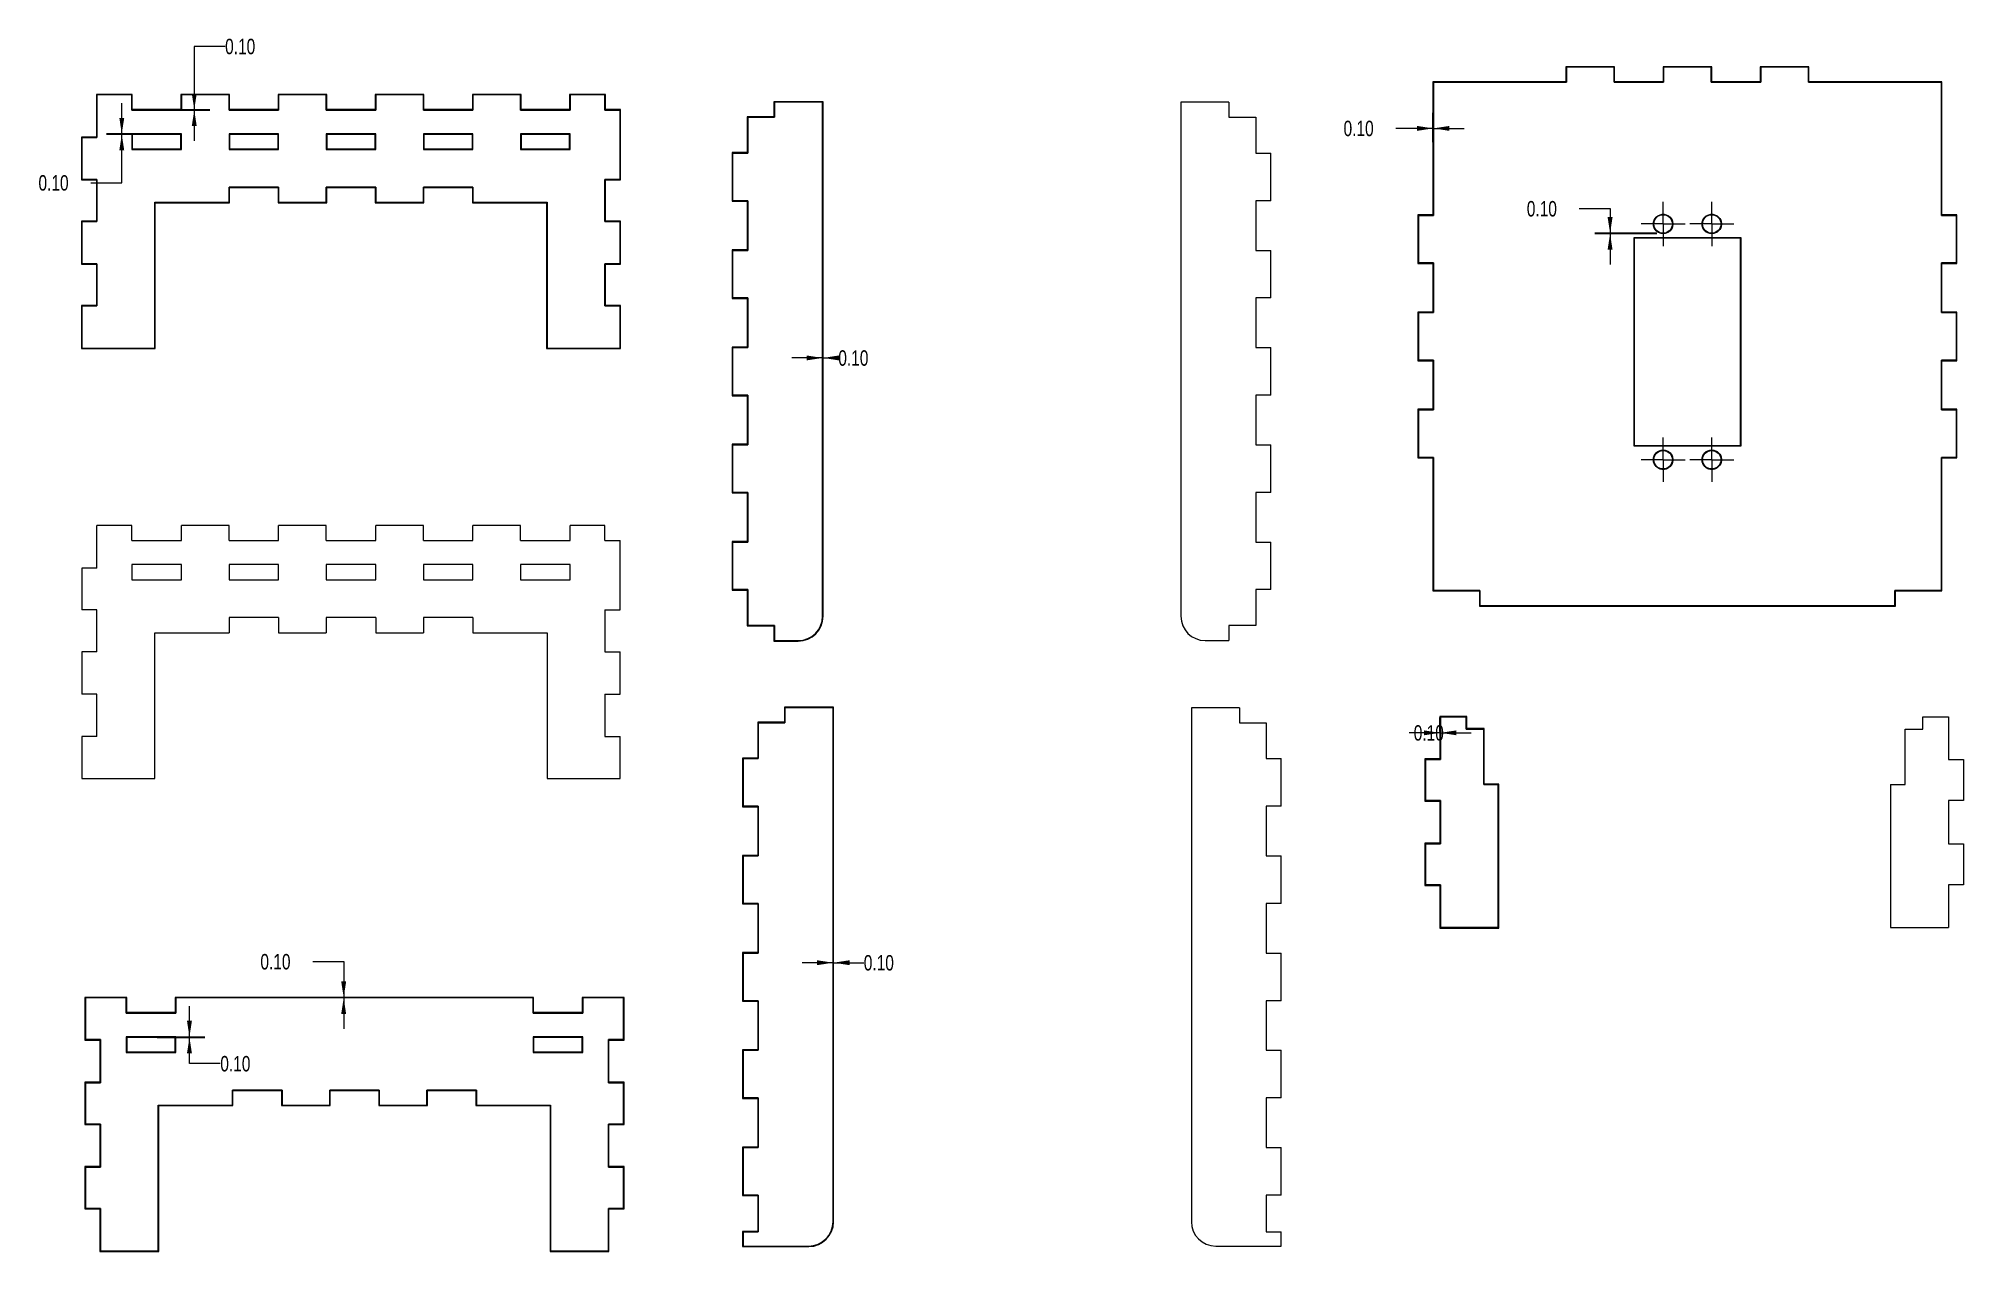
# Model space of a CAD drawing. Header units: millimetres. Extents: x 14 to 410, y 17 to 266.
import ezdxf

# ---------------------------------------------------------------- set-up
doc = ezdxf.new("R2010")
doc.units = ezdxf.units.MM
doc.linetypes.add('CENTERX2', pattern=[20.32, 12.7, -2.54, 2.54, -2.54])
doc.styles.add('SLDTEXTSTYLE0', font='TXT', dxfattribs={"width": 0.75})
doc.dimstyles.new('SLDDIMSTYLE0', dxfattribs={"dimtxt": 3.175, "dimasz": 3.302, "dimexe": 0, "dimexo": 0.0625, "dimgap": 0.79375, "dimtad": 0, "dimtih": 1, "dimtoh": 1, "dimrnd": 1e-09, "dimzin": 4, "dimdsep": 46, "dimtxsty": 'SLDTEXTSTYLE0', "dimsah": 1, "dimcen": 0.09, "dimadec": 0, "dimazin": 1, "dimtfac": 1, "dimtmove": 0, "dimatfit": 0, "dimfxl": 1, "dimfrac": 2, "dimtolj": 1, "dimtzin": 12, "dimarcsym": 0})

# ---------------------------------------------------------------- blocks, each defined once
blk = doc.blocks.new('_D')
at = {"color": 7, "linetype": 'Continuous', "lineweight": 0}
for p, q in [((70.35, 76.2), (76.7, 76.2)), ((76.7, 76.2), (76.7, 68.82)), ((77.65, 68.82), (73.52, 68.82)), ((77.65, 68.72), (73.52, 68.72)), ((76.7, 68.72), (76.7, 62.37))]:
    blk.add_line(p, q, dxfattribs=at)
for points in [[(76.7, 68.82), (77.21, 72.12), (76.19, 72.12)], [(76.7, 68.72), (76.19, 65.42), (77.21, 65.42)]]:
    blk.add_solid(points, dxfattribs=at)
at = {"color": 7, "linetype": 'Continuous', "lineweight": 0, "insert": (59.56, 77.77, 0.1), "char_height": 3.175, "attachment_point": 1, "style": 'SLDTEXTSTYLE0'}
blk.add_mtext('0.10', dxfattribs=at)
blk = doc.blocks.new('_D_1')
at = {"color": 7, "linetype": 'Continuous', "lineweight": 0}
for p, q in [((44.96, 60.72), (44.96, 67.07)), ((38.32, 60.72), (48.14, 60.72)), ((38.32, 60.62), (48.14, 60.62)), ((44.96, 55.22), (44.96, 60.62)), ((51.31, 55.22), (44.96, 55.22))]:
    blk.add_line(p, q, dxfattribs=at)
for points in [[(44.96, 60.72), (45.47, 64.02), (44.45, 64.02)], [(44.96, 60.62), (44.45, 57.32), (45.47, 57.32)]]:
    blk.add_solid(points, dxfattribs=at)
at = {"color": 7, "linetype": 'Continuous', "lineweight": 0, "insert": (51.31, 56.79, 0.1), "char_height": 3.175, "attachment_point": 1, "style": 'SLDTEXTSTYLE0'}
blk.add_mtext('0.10', dxfattribs=at)
blk = doc.blocks.new('_D_2')
at = {"color": 7, "linetype": 'Continuous', "lineweight": 0}
for p, q in [((300.87, 244.78), (300.87, 250.79)), ((300.97, 244.78), (300.97, 250.79)), ((300.87, 247.61), (293.26, 247.61)), ((300.97, 247.61), (307.32, 247.61))]:
    blk.add_line(p, q, dxfattribs=at)
for points in [[(300.87, 247.61), (297.57, 248.12), (297.57, 247.1)], [(300.97, 247.61), (304.27, 247.1), (304.27, 248.12)]]:
    blk.add_solid(points, dxfattribs=at)
at = {"color": 7, "linetype": 'Continuous', "lineweight": 0, "insert": (282.47, 249.19, 0.1), "char_height": 3.175, "attachment_point": 1, "style": 'SLDTEXTSTYLE0'}
blk.add_mtext('0.10', dxfattribs=at)
blk = doc.blocks.new('_D_3')
at = {"color": 7, "linetype": 'Continuous', "lineweight": 0}
for p, q in [((330.97, 231.1), (337.32, 231.1)), ((337.32, 231.1), (337.32, 226.05)), ((346.97, 226.05), (334.15, 226.05)), ((346.97, 225.95), (334.15, 225.95)), ((337.32, 225.95), (337.32, 219.6))]:
    blk.add_line(p, q, dxfattribs=at)
for points in [[(337.32, 226.05), (337.83, 229.35), (336.81, 229.35)], [(337.32, 225.95), (336.81, 222.65), (337.83, 222.65)]]:
    blk.add_solid(points, dxfattribs=at)
at = {"color": 7, "linetype": 'Continuous', "lineweight": 0, "insert": (320.18, 232.67, 0.1), "char_height": 3.175, "attachment_point": 1, "style": 'SLDTEXTSTYLE0'}
blk.add_mtext('0.10', dxfattribs=at)
blk = doc.blocks.new('SW_CENTERMARKSYMBOL_0')
at = {"color": 0, "linetype": 'Continuous', "lineweight": 0}
for p, q in [((0, 2.54), (0, 4.54)), ((-2.54, 0), (-4.54, 0)), ((0, 0), (-2.54, 0)), ((0, 0), (0, 2.54)), ((0, 0), (0, -2.54)), ((0, 0), (2.54, 0)), ((2.54, 0), (4.54, 0)), ((0, -2.54), (0, -4.54))]:
    blk.add_line(p, q, dxfattribs=at)
blk = doc.blocks.new('SW_CENTERMARKSYMBOL_1')
at = {"color": 0, "linetype": 'Continuous', "lineweight": 0}
for p, q in [((0, 2.54), (0, 4.54)), ((-2.54, 0), (-4.54, 0)), ((0, 0), (-2.54, 0)), ((0, 0), (0, 2.54)), ((0, 0), (0, -2.54)), ((0, 0), (2.54, 0)), ((2.54, 0), (4.54, 0)), ((0, -2.54), (0, -4.54))]:
    blk.add_line(p, q, dxfattribs=at)
blk = doc.blocks.new('SW_CENTERMARKSYMBOL_2')
at = {"color": 0, "linetype": 'Continuous', "lineweight": 0}
for p, q in [((0, 2.54), (0, 4.54)), ((-2.54, 0), (-4.54, 0)), ((0, 0), (-2.54, 0)), ((0, 0), (0, 2.54)), ((0, 0), (0, -2.54)), ((0, 0), (2.54, 0)), ((2.54, 0), (4.54, 0)), ((0, -2.54), (0, -4.54))]:
    blk.add_line(p, q, dxfattribs=at)
blk = doc.blocks.new('SW_CENTERMARKSYMBOL_3')
at = {"color": 0, "linetype": 'Continuous', "lineweight": 0}
for p, q in [((0, 2.54), (0, 4.54)), ((-2.54, 0), (-4.54, 0)), ((0, 0), (-2.54, 0)), ((0, 0), (0, 2.54)), ((0, 0), (0, -2.54)), ((0, 0), (2.54, 0)), ((2.54, 0), (4.54, 0)), ((0, -2.54), (0, -4.54))]:
    blk.add_line(p, q, dxfattribs=at)
blk = doc.blocks.new('_D_4')
at = {"color": 7, "linetype": 'Continuous', "lineweight": 0}
for p, q in [((175.25, 201.44), (175.25, 203.57)), ((175.35, 201.44), (175.35, 203.57)), ((175.25, 200.39), (168.9, 200.39)), ((175.35, 200.39), (178.49, 200.39))]:
    blk.add_line(p, q, dxfattribs=at)
for points in [[(175.25, 200.39), (171.95, 200.9), (171.95, 199.88)], [(175.35, 200.39), (178.65, 199.88), (178.65, 200.9)]]:
    blk.add_solid(points, dxfattribs=at)
at = {"color": 7, "linetype": 'Continuous', "lineweight": 0, "insert": (178.49, 201.96, 0.1), "char_height": 3.175, "attachment_point": 1, "style": 'SLDTEXTSTYLE0'}
blk.add_mtext('0.10', dxfattribs=at)
blk = doc.blocks.new('_D_5')
at = {"color": 7, "linetype": 'Continuous', "lineweight": 0}
for p, q in [((177.41, 75.98), (171.06, 75.98)), ((177.41, 76.88), (177.41, 79.15)), ((177.51, 76.88), (177.51, 79.15)), ((177.51, 75.98), (183.73, 75.98))]:
    blk.add_line(p, q, dxfattribs=at)
for points in [[(177.41, 75.98), (174.11, 76.48), (174.11, 75.47)], [(177.51, 75.98), (180.81, 75.47), (180.81, 76.48)]]:
    blk.add_solid(points, dxfattribs=at)
at = {"color": 7, "linetype": 'Continuous', "lineweight": 0, "insert": (183.73, 77.55, 0.1), "char_height": 3.175, "attachment_point": 1, "style": 'SLDTEXTSTYLE0'}
blk.add_mtext('0.10', dxfattribs=at)
blk = doc.blocks.new('_D_6')
at = {"color": 7, "linetype": 'Continuous', "lineweight": 0}
for p, q in [((52.3, 264.48), (45.95, 264.48)), ((45.95, 264.48), (45.95, 251.48)), ((39.47, 251.48), (49.12, 251.48)), ((39.47, 251.38), (49.12, 251.38)), ((45.95, 251.38), (45.95, 245.03))]:
    blk.add_line(p, q, dxfattribs=at)
for points in [[(45.95, 251.48), (46.46, 254.78), (45.44, 254.78)], [(45.95, 251.38), (45.44, 248.08), (46.46, 248.08)]]:
    blk.add_solid(points, dxfattribs=at)
at = {"color": 7, "linetype": 'Continuous', "lineweight": 0, "insert": (52.3, 266.05, 0.1), "char_height": 3.175, "attachment_point": 1, "style": 'SLDTEXTSTYLE0'}
blk.add_mtext('0.10', dxfattribs=at)
blk = doc.blocks.new('_D_7')
at = {"color": 7, "linetype": 'Continuous', "lineweight": 0}
for p, q in [((31.03, 246.48), (31.03, 252.83)), ((36.93, 246.48), (27.86, 246.48)), ((36.93, 246.38), (27.86, 246.38)), ((31.03, 236.41), (31.03, 246.38)), ((24.68, 236.41), (31.03, 236.41))]:
    blk.add_line(p, q, dxfattribs=at)
for points in [[(31.03, 246.48), (31.54, 249.78), (30.53, 249.78)], [(31.03, 246.38), (30.53, 243.08), (31.54, 243.08)]]:
    blk.add_solid(points, dxfattribs=at)
at = {"color": 7, "linetype": 'Continuous', "lineweight": 0, "insert": (13.89, 237.99, 0.1), "char_height": 3.175, "attachment_point": 1, "style": 'SLDTEXTSTYLE0'}
blk.add_mtext('0.10', dxfattribs=at)
blk = doc.blocks.new('_D_8')
at = {"color": 7, "linetype": 'Continuous', "lineweight": 0}
for p, q in [((302.31, 123.27), (295.96, 123.27)), ((302.31, 123.53), (302.31, 126.44)), ((302.41, 123.53), (302.41, 126.44)), ((302.41, 123.27), (308.76, 123.27))]:
    blk.add_line(p, q, dxfattribs=at)
for points in [[(302.31, 123.27), (299.01, 123.77), (299.01, 122.76)], [(302.41, 123.27), (305.71, 122.76), (305.71, 123.77)]]:
    blk.add_solid(points, dxfattribs=at)
at = {"color": 7, "linetype": 'Continuous', "lineweight": 0, "insert": (296.91, 124.84, 0.1), "char_height": 3.175, "attachment_point": 1, "style": 'SLDTEXTSTYLE0'}
blk.add_mtext('0.10', dxfattribs=at)

msp = doc.modelspace()

# ---------------------------------------------------------------- linework, layer by layer
at = {"color": 7, "linetype": 'Continuous', "lineweight": 0}
for p, q in [((338.24, 260.292), (328.24, 260.292)), ((328.24, 260.292), (328.24, 257.192)), ((338.14, 260.192), (328.34, 260.192)), ((328.34, 260.192), (328.34, 257.092)), ((338.14, 257.092), (338.14, 260.192)), ((338.24, 257.192), (338.24, 260.292)), ((358.24, 260.292), (348.24, 260.292)), ((348.24, 260.292), (348.24, 257.192)), ((358.14, 260.192), (348.34, 260.192)), ((348.34, 260.192), (348.34, 257.092)), ((358.14, 257.092), (358.14, 260.192)), ((358.24, 257.192), (358.24, 260.292)), ((378.24, 260.292), (368.24, 260.292)), ((368.24, 260.292), (368.24, 257.192)), ((378.14, 260.192), (368.34, 260.192)), ((368.34, 260.192), (368.34, 257.092)), ((378.14, 257.092), (378.14, 260.192)), ((378.24, 257.192), (378.24, 260.292)), ((33.2, 254.58), (25.828, 254.58)), ((25.828, 254.58), (25.828, 245.805)), ((33.2, 251.48), (33.2, 254.58)), ((53.2, 254.58), (43.2, 254.58)), ((43.2, 254.58), (43.2, 251.48)), ((53.2, 251.48), (53.2, 254.58)), ((73.2, 254.58), (63.2, 254.58)), ((63.2, 254.58), (63.2, 251.48)), ((73.2, 251.48), (73.2, 254.58)), ((93.2, 254.58), (83.2, 254.58)), ((83.2, 254.58), (83.2, 251.48)), ((93.2, 251.48), (93.2, 254.58)), ((113.2, 254.58), (103.2, 254.58)), ((103.2, 254.58), (103.2, 251.48)), ((113.2, 251.48), (113.2, 254.58)), ((130.572, 254.58), (123.2, 254.58)), ((123.2, 254.58), (123.2, 251.48)), ((130.572, 251.48), (130.572, 254.58)), ((300.868, 257.192), (300.868, 229.82)), ((328.24, 257.192), (300.868, 257.192)), ((328.34, 257.092), (300.968, 257.092)), ((300.968, 257.092), (300.968, 229.72)), ((348.34, 257.092), (338.14, 257.092)), ((348.24, 257.192), (338.24, 257.192)), ((368.34, 257.092), (358.14, 257.092)), ((368.24, 257.192), (358.24, 257.192)), ((405.512, 257.092), (378.14, 257.092)), ((405.612, 257.192), (378.24, 257.192)), ((405.512, 229.72), (405.512, 257.092)), ((405.612, 229.82), (405.612, 257.192)), ((43.2, 251.48), (33.2, 251.48)), ((63.2, 251.48), (53.2, 251.48)), ((83.2, 251.48), (73.2, 251.48)), ((103.2, 251.48), (93.2, 251.48)), ((123.2, 251.48), (113.2, 251.48)), ((133.672, 251.48), (130.572, 251.48)), ((133.672, 237.03), (133.672, 251.48)), ((165.248, 249.992), (159.748, 249.992)), ((159.748, 249.992), (159.748, 242.62)), ((175.348, 253.092), (165.248, 253.092)), ((165.248, 253.092), (165.248, 249.992)), ((175.348, 147.248), (175.348, 253.092)), ((25.828, 245.805), (22.728, 245.805)), ((22.728, 245.805), (22.728, 237.03)), ((43.2, 246.38), (33.2, 246.38)), ((33.2, 246.38), (33.2, 243.38)), ((43.2, 243.38), (43.2, 246.38)), ((63.2, 246.38), (53.2, 246.38)), ((53.2, 246.38), (53.2, 243.38)), ((63.2, 243.38), (63.2, 246.38)), ((83.2, 246.38), (73.2, 246.38)), ((73.2, 246.38), (73.2, 243.38)), ((83.2, 243.38), (83.2, 246.38)), ((103.2, 246.38), (93.2, 246.38)), ((93.2, 246.38), (93.2, 243.38)), ((103.2, 243.38), (103.2, 246.38)), ((123.2, 246.38), (113.2, 246.38)), ((113.2, 246.38), (113.2, 243.38)), ((123.2, 243.38), (123.2, 246.38)), ((33.2, 243.38), (43.2, 243.38)), ((53.2, 243.38), (63.2, 243.38)), ((73.2, 243.38), (83.2, 243.38)), ((93.2, 243.38), (103.2, 243.38)), ((113.2, 243.38), (123.2, 243.38)), ((159.748, 242.62), (156.648, 242.62)), ((156.648, 242.62), (156.648, 232.62)), ((22.728, 237.03), (25.828, 237.03)), ((25.828, 237.03), (25.828, 228.555)), ((53.2, 232.33), (53.2, 235.43)), ((53.2, 235.43), (63.2, 235.43)), ((63.2, 235.43), (63.2, 232.33)), ((73.2, 232.33), (73.2, 235.43)), ((73.2, 235.43), (83.2, 235.43)), ((83.2, 235.43), (83.2, 232.33)), ((93.2, 232.33), (93.2, 235.43)), ((93.2, 235.43), (103.2, 235.43)), ((103.2, 235.43), (103.2, 232.33)), ((130.572, 228.555), (130.572, 237.03)), ((130.572, 237.03), (133.672, 237.03)), ((37.928, 202.33), (37.928, 232.33)), ((37.928, 232.33), (53.2, 232.33)), ((63.2, 232.33), (73.2, 232.33)), ((83.2, 232.33), (93.2, 232.33)), ((103.2, 232.33), (118.472, 232.33)), ((118.472, 232.33), (118.472, 202.33)), ((156.648, 232.62), (159.748, 232.62)), ((159.748, 232.62), (159.748, 222.62)), ((300.868, 229.82), (297.768, 229.82)), ((297.768, 229.82), (297.768, 219.82)), ((408.712, 229.82), (405.612, 229.82)), ((408.712, 219.82), (408.712, 229.82)), ((25.828, 228.555), (22.728, 228.555)), ((22.728, 228.555), (22.728, 219.68)), ((133.672, 228.555), (130.572, 228.555)), ((133.672, 219.68), (133.672, 228.555)), ((300.968, 229.72), (297.868, 229.72)), ((297.868, 229.72), (297.868, 219.92)), ((408.612, 229.72), (405.512, 229.72)), ((408.612, 219.92), (408.612, 229.72)), ((159.748, 222.62), (156.648, 222.62)), ((156.648, 222.62), (156.648, 212.62)), ((342.19, 225.099), (342.19, 182.299)), ((364.19, 224.999), (342.29, 224.999)), ((342.29, 224.999), (342.29, 182.399)), ((364.19, 182.399), (364.19, 224.999)), ((364.29, 182.299), (364.29, 225.099)), ((22.728, 219.68), (25.828, 219.68)), ((25.828, 219.68), (25.828, 211.205)), ((130.572, 211.205), (130.572, 219.68)), ((130.572, 219.68), (133.672, 219.68)), ((297.768, 219.82), (300.868, 219.82)), ((297.868, 219.92), (300.968, 219.92)), ((300.868, 219.82), (300.868, 209.82)), ((300.968, 219.92), (300.968, 209.72)), ((405.512, 209.72), (405.512, 219.92)), ((405.512, 219.92), (408.612, 219.92)), ((405.612, 209.82), (405.612, 219.82)), ((405.612, 219.82), (408.712, 219.82)), ((25.828, 211.205), (22.728, 211.205)), ((22.728, 211.205), (22.728, 202.33)), ((133.672, 211.205), (130.572, 211.205)), ((133.672, 202.33), (133.672, 211.205)), ((156.648, 212.62), (159.748, 212.62)), ((159.748, 212.62), (159.748, 202.62)), ((300.868, 209.82), (297.768, 209.82)), ((297.768, 209.82), (297.768, 199.82)), ((300.968, 209.72), (297.868, 209.72)), ((297.868, 209.72), (297.868, 199.92)), ((408.612, 209.72), (405.512, 209.72)), ((408.712, 209.82), (405.612, 209.82)), ((408.612, 199.92), (408.612, 209.72)), ((408.712, 199.82), (408.712, 209.82)), ((22.728, 202.33), (37.928, 202.33)), ((118.472, 202.33), (133.672, 202.33)), ((159.748, 202.62), (156.648, 202.62)), ((156.648, 202.62), (156.648, 192.62)), ((297.768, 199.82), (300.868, 199.82)), ((297.868, 199.92), (300.968, 199.92)), ((300.868, 199.82), (300.868, 189.82)), ((300.968, 199.92), (300.968, 189.72)), ((405.512, 189.72), (405.512, 199.92)), ((405.512, 199.92), (408.612, 199.92)), ((405.612, 189.82), (405.612, 199.82)), ((405.612, 199.82), (408.712, 199.82)), ((156.648, 192.62), (159.748, 192.62)), ((159.748, 192.62), (159.748, 182.62)), ((300.868, 189.82), (297.768, 189.82)), ((297.768, 189.82), (297.768, 179.82)), ((300.968, 189.72), (297.868, 189.72)), ((297.868, 189.72), (297.868, 179.92)), ((408.612, 189.72), (405.512, 189.72)), ((408.712, 189.82), (405.612, 189.82)), ((408.612, 179.92), (408.612, 189.72)), ((408.712, 179.82), (408.712, 189.82)), ((159.748, 182.62), (156.648, 182.62)), ((156.648, 182.62), (156.648, 172.62)), ((342.19, 182.299), (364.29, 182.299)), ((342.29, 182.399), (364.19, 182.399)), ((297.768, 179.82), (300.868, 179.82)), ((297.868, 179.92), (300.968, 179.92)), ((300.868, 179.82), (300.868, 152.448)), ((300.968, 179.92), (300.968, 152.548)), ((405.512, 152.548), (405.512, 179.92)), ((405.512, 179.92), (408.612, 179.92)), ((405.612, 152.448), (405.612, 179.82)), ((405.612, 179.82), (408.712, 179.82)), ((156.648, 172.62), (159.748, 172.62)), ((159.748, 172.62), (159.748, 162.62)), ((159.748, 162.62), (156.648, 162.62)), ((156.648, 162.62), (156.648, 152.62)), ((156.648, 152.62), (159.748, 152.62)), ((159.748, 152.62), (159.748, 145.248)), ((300.868, 152.448), (310.443, 152.448)), ((300.968, 152.548), (310.543, 152.548)), ((310.443, 152.448), (310.443, 149.348)), ((310.543, 152.548), (310.543, 149.448)), ((395.937, 149.448), (395.937, 152.548)), ((395.937, 152.548), (405.512, 152.548)), ((396.037, 149.348), (396.037, 152.448)), ((396.037, 152.448), (405.612, 152.448)), ((310.443, 149.348), (396.037, 149.348)), ((310.543, 149.448), (395.937, 149.448)), ((159.748, 145.248), (165.248, 145.248)), ((165.248, 145.248), (165.248, 142.148)), ((165.248, 142.148), (170.248, 142.148)), ((177.508, 128.532), (167.408, 128.532)), ((167.408, 128.532), (167.408, 125.432)), ((177.508, 22.688), (177.508, 128.532)), ((167.408, 125.432), (161.908, 125.432)), ((161.908, 125.432), (161.908, 118.06)), ((302.308, 126.64), (302.308, 117.89)), ((307.808, 126.64), (302.308, 126.64)), ((307.808, 124.14), (307.808, 126.64)), ((311.408, 124.14), (307.808, 124.14)), ((311.408, 112.715), (311.408, 124.14)), ((161.908, 118.06), (158.808, 118.06)), ((158.808, 118.06), (158.808, 108.06)), ((302.308, 117.89), (299.208, 117.89)), ((299.208, 117.89), (299.208, 109.215)), ((314.408, 112.715), (311.408, 112.715)), ((314.408, 83.09), (314.408, 112.715)), ((158.808, 108.06), (161.908, 108.06)), ((161.908, 108.06), (161.908, 98.06)), ((299.208, 109.215), (302.308, 109.215)), ((302.308, 109.215), (302.308, 100.54)), ((302.308, 100.54), (299.208, 100.54)), ((299.208, 100.54), (299.208, 91.865)), ((161.908, 98.06), (158.808, 98.06)), ((158.808, 98.06), (158.808, 88.06)), ((299.208, 91.865), (302.308, 91.865)), ((302.308, 91.865), (302.308, 83.09)), ((158.808, 88.06), (161.908, 88.06)), ((161.908, 88.06), (161.908, 78.06)), ((302.308, 83.09), (314.408, 83.09)), ((161.908, 78.06), (158.808, 78.06)), ((158.808, 78.06), (158.808, 68.06)), ((32.048, 68.82), (23.448, 68.82)), ((23.448, 68.82), (23.448, 60.045)), ((32.048, 65.72), (32.048, 68.82)), ((115.792, 68.82), (42.048, 68.82)), ((42.048, 68.82), (42.048, 65.72)), ((115.792, 65.72), (115.792, 68.82)), ((134.392, 68.82), (125.792, 68.82)), ((125.792, 68.82), (125.792, 65.72)), ((134.392, 60.045), (134.392, 68.82)), ((158.808, 68.06), (161.908, 68.06)), ((161.908, 68.06), (161.908, 58.06)), ((42.048, 65.72), (32.048, 65.72)), ((125.792, 65.72), (115.792, 65.72)), ((23.448, 60.045), (26.548, 60.045)), ((26.548, 60.045), (26.548, 51.37)), ((42.048, 60.62), (32.048, 60.62)), ((32.048, 60.62), (32.048, 57.62)), ((42.048, 57.62), (42.048, 60.62)), ((125.792, 60.62), (115.792, 60.62)), ((115.792, 60.62), (115.792, 57.62)), ((125.792, 57.62), (125.792, 60.62)), ((131.292, 51.37), (131.292, 60.045)), ((131.292, 60.045), (134.392, 60.045)), ((32.048, 57.62), (42.048, 57.62)), ((115.792, 57.62), (125.792, 57.62)), ((161.908, 58.06), (158.808, 58.06)), ((158.808, 58.06), (158.808, 48.06)), ((26.548, 51.37), (23.448, 51.37)), ((23.448, 51.37), (23.448, 42.695)), ((53.92, 46.57), (53.92, 49.67)), ((53.92, 49.67), (63.92, 49.67)), ((63.92, 49.67), (63.92, 46.57)), ((73.92, 46.57), (73.92, 49.67)), ((73.92, 49.67), (83.92, 49.67)), ((83.92, 49.67), (83.92, 46.57)), ((93.92, 46.57), (93.92, 49.67)), ((93.92, 49.67), (103.92, 49.67)), ((103.92, 49.67), (103.92, 46.57)), ((134.392, 51.37), (131.292, 51.37)), ((134.392, 42.695), (134.392, 51.37)), ((158.808, 48.06), (161.908, 48.06)), ((161.908, 48.06), (161.908, 38.06)), ((38.648, 16.57), (38.648, 46.57)), ((38.648, 46.57), (53.92, 46.57)), ((63.92, 46.57), (73.92, 46.57)), ((83.92, 46.57), (93.92, 46.57)), ((103.92, 46.57), (119.192, 46.57)), ((119.192, 46.57), (119.192, 16.57)), ((23.448, 42.695), (26.548, 42.695)), ((26.548, 42.695), (26.548, 34.02)), ((131.292, 34.02), (131.292, 42.695)), ((131.292, 42.695), (134.392, 42.695)), ((161.908, 38.06), (158.808, 38.06)), ((158.808, 38.06), (158.808, 28.06)), ((26.548, 34.02), (23.448, 34.02)), ((23.448, 34.02), (23.448, 25.345)), ((134.392, 34.02), (131.292, 34.02)), ((134.392, 25.345), (134.392, 34.02)), ((158.808, 28.06), (161.908, 28.06)), ((161.908, 28.06), (161.908, 20.688)), ((23.448, 25.345), (26.548, 25.345)), ((26.548, 25.345), (26.548, 16.57)), ((131.292, 16.57), (131.292, 25.345)), ((131.292, 25.345), (134.392, 25.345)), ((161.908, 20.688), (158.808, 20.688)), ((158.808, 20.688), (158.808, 17.588)), ((26.548, 16.57), (38.648, 16.57)), ((119.192, 16.57), (131.292, 16.57)), ((158.808, 17.588), (172.408, 17.588))]:
    msp.add_line(p, q, dxfattribs=at)
at = {"color": 7, "linetype": 'Continuous', "lineweight": 15}
for p, q in [((328.34, 257.092), (328.34, 260.192)), ((338.14, 260.192), (328.34, 260.192)), ((338.14, 260.192), (338.14, 257.092)), ((348.34, 257.092), (348.34, 260.192)), ((358.14, 260.192), (348.34, 260.192)), ((358.14, 260.192), (358.14, 257.092)), ((368.34, 257.092), (368.34, 260.192)), ((378.14, 260.192), (368.34, 260.192)), ((378.14, 260.192), (378.14, 257.092)), ((25.928, 245.705), (25.928, 254.48)), ((33.1, 254.48), (25.928, 254.48)), ((33.1, 254.48), (33.1, 251.38)), ((43.3, 251.38), (43.3, 254.48)), ((53.1, 254.48), (43.3, 254.48)), ((53.1, 254.48), (53.1, 251.38)), ((63.3, 251.38), (63.3, 254.48)), ((73.1, 254.48), (63.3, 254.48)), ((73.1, 254.48), (73.1, 251.38)), ((83.3, 251.38), (83.3, 254.48)), ((93.1, 254.48), (83.3, 254.48)), ((93.1, 254.48), (93.1, 251.38)), ((103.3, 251.38), (103.3, 254.48)), ((113.1, 254.48), (103.3, 254.48)), ((113.1, 254.48), (113.1, 251.38)), ((123.3, 251.38), (123.3, 254.48)), ((130.472, 254.48), (123.3, 254.48)), ((130.472, 254.48), (130.472, 251.38)), ((300.968, 229.72), (300.968, 257.092)), ((300.968, 257.092), (328.34, 257.092)), ((338.14, 257.092), (348.34, 257.092)), ((358.14, 257.092), (368.34, 257.092)), ((378.14, 257.092), (405.512, 257.092)), ((405.512, 257.092), (405.512, 229.72)), ((33.1, 251.38), (43.3, 251.38)), ((53.1, 251.38), (63.3, 251.38)), ((73.1, 251.38), (83.3, 251.38)), ((93.1, 251.38), (103.3, 251.38)), ((113.1, 251.38), (123.3, 251.38)), ((130.472, 251.38), (133.572, 251.38)), ((133.572, 237.13), (133.572, 251.38)), ((159.848, 242.52), (159.848, 249.892)), ((159.848, 249.892), (165.348, 249.892)), ((175.248, 252.992), (165.348, 252.992)), ((165.348, 249.892), (165.348, 252.992)), ((175.248, 147.248), (175.248, 252.992)), ((248.992, 252.992), (248.992, 147.248)), ((258.892, 252.992), (248.992, 252.992)), ((258.892, 252.992), (258.892, 249.892)), ((258.892, 249.892), (264.392, 249.892)), ((264.392, 249.892), (264.392, 242.52)), ((22.828, 245.705), (22.828, 237.13)), ((22.828, 245.705), (25.928, 245.705)), ((43.3, 246.48), (33.1, 246.48)), ((33.1, 246.48), (33.1, 243.28)), ((43.3, 243.28), (43.3, 246.48)), ((63.3, 246.48), (53.1, 246.48)), ((53.1, 246.48), (53.1, 243.28)), ((63.3, 243.28), (63.3, 246.48)), ((83.3, 246.48), (73.1, 246.48)), ((73.1, 246.48), (73.1, 243.28)), ((83.3, 243.28), (83.3, 246.48)), ((93.1, 246.48), (93.1, 243.28)), ((103.3, 246.48), (93.1, 246.48)), ((103.3, 243.28), (103.3, 246.48)), ((113.1, 246.48), (113.1, 243.28)), ((123.3, 246.48), (113.1, 246.48)), ((123.3, 243.28), (123.3, 246.48)), ((33.1, 243.28), (43.3, 243.28)), ((53.1, 243.28), (63.3, 243.28)), ((73.1, 243.28), (83.3, 243.28)), ((93.1, 243.28), (103.3, 243.28)), ((113.1, 243.28), (123.3, 243.28)), ((156.748, 242.52), (159.848, 242.52)), ((156.748, 242.52), (156.748, 232.72)), ((264.392, 242.52), (267.492, 242.52)), ((267.492, 232.72), (267.492, 242.52)), ((25.928, 237.13), (22.828, 237.13)), ((25.928, 228.455), (25.928, 237.13)), ((63.3, 235.53), (53.1, 235.53)), ((53.1, 235.53), (53.1, 232.43)), ((63.3, 232.43), (63.3, 235.53)), ((83.3, 235.53), (73.1, 235.53)), ((73.1, 235.53), (73.1, 232.43)), ((83.3, 232.43), (83.3, 235.53)), ((103.3, 235.53), (93.1, 235.53)), ((93.1, 235.53), (93.1, 232.43)), ((103.3, 232.43), (103.3, 235.53)), ((133.572, 237.13), (130.472, 237.13)), ((130.472, 237.13), (130.472, 228.455)), ((37.828, 232.43), (53.1, 232.43)), ((37.828, 202.43), (37.828, 232.43)), ((63.3, 232.43), (73.1, 232.43)), ((83.3, 232.43), (93.1, 232.43)), ((103.3, 232.43), (118.572, 232.43)), ((118.572, 232.43), (118.572, 202.43)), ((159.848, 232.72), (156.748, 232.72)), ((159.848, 222.52), (159.848, 232.72)), ((267.492, 232.72), (264.392, 232.72)), ((264.392, 232.72), (264.392, 222.52)), ((22.828, 228.455), (22.828, 219.78)), ((22.828, 228.455), (25.928, 228.455)), ((130.472, 228.455), (133.572, 228.455)), ((133.572, 219.78), (133.572, 228.455)), ((297.868, 229.72), (297.868, 219.92)), ((297.868, 229.72), (300.968, 229.72)), ((405.512, 229.72), (408.612, 229.72)), ((408.612, 219.92), (408.612, 229.72)), ((156.748, 222.52), (159.848, 222.52)), ((156.748, 222.52), (156.748, 212.72)), ((264.392, 222.52), (267.492, 222.52)), ((267.492, 212.72), (267.492, 222.52)), ((342.19, 225.099), (342.19, 182.299)), ((364.29, 225.099), (342.19, 225.099)), ((364.29, 182.299), (364.29, 225.099)), ((25.928, 219.78), (22.828, 219.78)), ((25.928, 211.105), (25.928, 219.78)), ((133.572, 219.78), (130.472, 219.78)), ((130.472, 219.78), (130.472, 211.105)), ((300.968, 219.92), (297.868, 219.92)), ((300.968, 209.72), (300.968, 219.92)), ((408.612, 219.92), (405.512, 219.92)), ((405.512, 219.92), (405.512, 209.72)), ((22.828, 211.105), (22.828, 202.43)), ((22.828, 211.105), (25.928, 211.105)), ((130.472, 211.105), (133.572, 211.105)), ((133.572, 202.43), (133.572, 211.105)), ((159.848, 212.72), (156.748, 212.72)), ((159.848, 202.52), (159.848, 212.72)), ((267.492, 212.72), (264.392, 212.72)), ((264.392, 212.72), (264.392, 202.52)), ((297.868, 209.72), (297.868, 199.92)), ((297.868, 209.72), (300.968, 209.72)), ((405.512, 209.72), (408.612, 209.72)), ((408.612, 199.92), (408.612, 209.72)), ((22.828, 202.43), (37.828, 202.43)), ((118.572, 202.43), (133.572, 202.43)), ((156.748, 202.52), (156.748, 192.72)), ((156.748, 202.52), (159.848, 202.52)), ((264.392, 202.52), (267.492, 202.52)), ((267.492, 192.72), (267.492, 202.52)), ((300.968, 199.92), (297.868, 199.92)), ((300.968, 189.72), (300.968, 199.92)), ((408.612, 199.92), (405.512, 199.92)), ((405.512, 199.92), (405.512, 189.72)), ((159.848, 192.72), (156.748, 192.72)), ((159.848, 182.52), (159.848, 192.72)), ((267.492, 192.72), (264.392, 192.72)), ((264.392, 192.72), (264.392, 182.52)), ((297.868, 189.72), (297.868, 179.92)), ((297.868, 189.72), (300.968, 189.72)), ((405.512, 189.72), (408.612, 189.72)), ((408.612, 179.92), (408.612, 189.72)), ((156.748, 182.52), (156.748, 172.72)), ((156.748, 182.52), (159.848, 182.52)), ((264.392, 182.52), (267.492, 182.52)), ((267.492, 172.72), (267.492, 182.52)), ((342.19, 182.299), (364.29, 182.299)), ((300.968, 179.92), (297.868, 179.92)), ((300.968, 152.548), (300.968, 179.92)), ((408.612, 179.92), (405.512, 179.92)), ((405.512, 179.92), (405.512, 152.548)), ((159.848, 172.72), (156.748, 172.72)), ((159.848, 162.52), (159.848, 172.72)), ((267.492, 172.72), (264.392, 172.72)), ((264.392, 172.72), (264.392, 162.52)), ((25.928, 157.145), (25.928, 165.92)), ((33.1, 165.92), (25.928, 165.92)), ((33.1, 162.82), (33.1, 165.92)), ((33.1, 162.82), (43.3, 162.82)), ((43.3, 162.82), (43.3, 165.92)), ((53.1, 165.92), (43.3, 165.92)), ((53.1, 162.82), (53.1, 165.92)), ((53.1, 162.82), (63.3, 162.82)), ((63.3, 162.82), (63.3, 165.92)), ((73.1, 165.92), (63.3, 165.92)), ((73.1, 162.82), (73.1, 165.92)), ((73.1, 162.82), (83.3, 162.82)), ((83.3, 162.82), (83.3, 165.92)), ((93.1, 165.92), (83.3, 165.92)), ((93.1, 162.82), (93.1, 165.92)), ((93.1, 162.82), (103.3, 162.82)), ((103.3, 162.82), (103.3, 165.92)), ((113.1, 165.92), (103.3, 165.92)), ((113.1, 162.82), (113.1, 165.92)), ((113.1, 162.82), (123.3, 162.82)), ((123.3, 162.82), (123.3, 165.92)), ((130.472, 165.92), (123.3, 165.92)), ((130.472, 162.82), (130.472, 165.92)), ((130.472, 162.82), (133.572, 162.82)), ((133.572, 148.57), (133.572, 162.82)), ((156.748, 162.52), (156.748, 152.72)), ((156.748, 162.52), (159.848, 162.52)), ((264.392, 162.52), (267.492, 162.52)), ((267.492, 152.72), (267.492, 162.52)), ((25.928, 157.145), (22.828, 157.145)), ((22.828, 157.145), (22.828, 148.57)), ((43.3, 157.92), (33.1, 157.92)), ((33.1, 157.92), (33.1, 154.72)), ((33.1, 154.72), (43.3, 154.72)), ((43.3, 154.72), (43.3, 157.92)), ((63.3, 157.92), (53.1, 157.92)), ((53.1, 157.92), (53.1, 154.72)), ((53.1, 154.72), (63.3, 154.72)), ((63.3, 154.72), (63.3, 157.92)), ((83.3, 157.92), (73.1, 157.92)), ((73.1, 157.92), (73.1, 154.72)), ((73.1, 154.72), (83.3, 154.72)), ((83.3, 154.72), (83.3, 157.92)), ((103.3, 157.92), (93.1, 157.92)), ((93.1, 157.92), (93.1, 154.72)), ((93.1, 154.72), (103.3, 154.72)), ((103.3, 154.72), (103.3, 157.92)), ((123.3, 157.92), (113.1, 157.92)), ((113.1, 157.92), (113.1, 154.72)), ((113.1, 154.72), (123.3, 154.72)), ((123.3, 154.72), (123.3, 157.92)), ((159.848, 152.72), (156.748, 152.72)), ((159.848, 145.348), (159.848, 152.72)), ((267.492, 152.72), (264.392, 152.72)), ((264.392, 152.72), (264.392, 145.348)), ((310.543, 152.548), (300.968, 152.548)), ((310.543, 149.448), (310.543, 152.548)), ((405.512, 152.548), (395.937, 152.548)), ((395.937, 152.548), (395.937, 149.448)), ((25.928, 148.57), (22.828, 148.57)), ((25.928, 139.895), (25.928, 148.57)), ((63.3, 146.97), (53.1, 146.97)), ((53.1, 146.97), (53.1, 143.87)), ((63.3, 146.97), (63.3, 143.87)), ((83.3, 146.97), (73.1, 146.97)), ((73.1, 146.97), (73.1, 143.87)), ((83.3, 146.97), (83.3, 143.87)), ((103.3, 146.97), (93.1, 146.97)), ((93.1, 146.97), (93.1, 143.87)), ((103.3, 146.97), (103.3, 143.87)), ((130.472, 148.57), (133.572, 148.57)), ((130.472, 148.57), (130.472, 139.895)), ((310.543, 149.448), (395.937, 149.448)), ((37.828, 113.87), (37.828, 143.87)), ((37.828, 143.87), (53.1, 143.87)), ((63.3, 143.87), (73.1, 143.87)), ((83.3, 143.87), (93.1, 143.87)), ((103.3, 143.87), (118.572, 143.87)), ((118.572, 143.87), (118.572, 113.87)), ((165.348, 145.348), (159.848, 145.348)), ((165.348, 142.248), (165.348, 145.348)), ((264.392, 145.348), (258.892, 145.348)), ((258.892, 145.348), (258.892, 142.248)), ((25.928, 139.895), (22.828, 139.895)), ((22.828, 139.895), (22.828, 131.22)), ((130.472, 139.895), (133.572, 139.895)), ((133.572, 131.22), (133.572, 139.895)), ((165.348, 142.248), (170.248, 142.248)), ((253.992, 142.248), (258.892, 142.248)), ((25.928, 131.22), (22.828, 131.22)), ((25.928, 122.545), (25.928, 131.22)), ((130.472, 131.22), (133.572, 131.22)), ((130.472, 131.22), (130.472, 122.545)), ((167.508, 125.332), (167.508, 128.432)), ((177.408, 128.432), (167.508, 128.432)), ((177.408, 22.688), (177.408, 128.432)), ((251.152, 128.432), (251.152, 22.688)), ((261.052, 128.432), (251.152, 128.432)), ((261.052, 128.432), (261.052, 125.332)), ((162.008, 117.96), (162.008, 125.332)), ((162.008, 125.332), (167.508, 125.332)), ((261.052, 125.332), (266.552, 125.332)), ((266.552, 125.332), (266.552, 117.96)), ((302.408, 117.79), (302.408, 126.54)), ((302.408, 126.54), (307.708, 126.54)), ((307.708, 126.54), (307.708, 124.04)), ((307.708, 124.04), (311.308, 124.04)), ((311.308, 112.615), (311.308, 124.04)), ((398.052, 124.04), (401.652, 124.04)), ((398.052, 112.615), (398.052, 124.04)), ((401.652, 124.04), (401.652, 126.54)), ((401.652, 126.54), (406.952, 126.54)), ((406.952, 126.54), (406.952, 117.79)), ((25.928, 122.545), (22.828, 122.545)), ((22.828, 122.545), (22.828, 113.87)), ((130.472, 122.545), (133.572, 122.545)), ((133.572, 113.87), (133.572, 122.545)), ((158.908, 117.96), (162.008, 117.96)), ((158.908, 117.96), (158.908, 108.16)), ((266.552, 117.96), (269.652, 117.96)), ((269.652, 108.16), (269.652, 117.96)), ((299.308, 117.79), (302.408, 117.79)), ((299.308, 117.79), (299.308, 109.315)), ((406.952, 117.79), (410.052, 117.79)), ((410.052, 117.79), (410.052, 109.315)), ((22.828, 113.87), (37.828, 113.87)), ((118.572, 113.87), (133.572, 113.87)), ((311.308, 112.615), (314.308, 112.615)), ((314.308, 83.19), (314.308, 112.615)), ((395.052, 112.615), (398.052, 112.615)), ((395.052, 112.615), (395.052, 83.19)), ((162.008, 108.16), (158.908, 108.16)), ((162.008, 97.96), (162.008, 108.16)), ((269.652, 108.16), (266.552, 108.16)), ((266.552, 108.16), (266.552, 97.96)), ((302.408, 109.315), (299.308, 109.315)), ((302.408, 100.44), (302.408, 109.315)), ((406.952, 109.315), (406.952, 100.44)), ((410.052, 109.315), (406.952, 109.315)), ((299.308, 100.44), (302.408, 100.44)), ((299.308, 100.44), (299.308, 91.965)), ((406.952, 100.44), (410.052, 100.44)), ((410.052, 100.44), (410.052, 91.965)), ((158.908, 97.96), (158.908, 88.16)), ((158.908, 97.96), (162.008, 97.96)), ((266.552, 97.96), (269.652, 97.96)), ((269.652, 88.16), (269.652, 97.96)), ((302.408, 91.965), (299.308, 91.965)), ((302.408, 83.19), (302.408, 91.965)), ((410.052, 91.965), (406.952, 91.965)), ((406.952, 91.965), (406.952, 83.19)), ((162.008, 88.16), (158.908, 88.16)), ((162.008, 77.96), (162.008, 88.16)), ((269.652, 88.16), (266.552, 88.16)), ((266.552, 88.16), (266.552, 77.96)), ((314.308, 83.19), (302.408, 83.19)), ((395.052, 83.19), (406.952, 83.19)), ((158.908, 77.96), (158.908, 68.16)), ((158.908, 77.96), (162.008, 77.96)), ((266.552, 77.96), (269.652, 77.96)), ((269.652, 68.16), (269.652, 77.96)), ((23.548, 68.72), (23.548, 60.145)), ((31.948, 68.72), (23.548, 68.72)), ((31.948, 68.72), (31.948, 65.62)), ((42.148, 65.62), (42.148, 68.72)), ((115.692, 68.72), (42.148, 68.72)), ((115.692, 68.72), (115.692, 65.62)), ((125.892, 65.62), (125.892, 68.72)), ((134.292, 68.72), (125.892, 68.72)), ((134.292, 60.145), (134.292, 68.72)), ((162.008, 68.16), (158.908, 68.16)), ((162.008, 57.96), (162.008, 68.16)), ((269.652, 68.16), (266.552, 68.16)), ((266.552, 68.16), (266.552, 57.96)), ((31.948, 65.62), (42.148, 65.62)), ((115.692, 65.62), (125.892, 65.62)), ((26.648, 60.145), (23.548, 60.145)), ((26.648, 51.27), (26.648, 60.145)), ((31.948, 60.72), (31.948, 57.52)), ((42.148, 60.72), (31.948, 60.72)), ((42.148, 57.52), (42.148, 60.72)), ((125.892, 60.72), (115.692, 60.72)), ((115.692, 60.72), (115.692, 57.52)), ((125.892, 57.52), (125.892, 60.72)), ((134.292, 60.145), (131.192, 60.145)), ((131.192, 60.145), (131.192, 51.27)), ((31.948, 57.52), (42.148, 57.52)), ((115.692, 57.52), (125.892, 57.52)), ((158.908, 57.96), (158.908, 48.16)), ((158.908, 57.96), (162.008, 57.96)), ((266.552, 57.96), (269.652, 57.96)), ((269.652, 48.16), (269.652, 57.96)), ((23.548, 51.27), (23.548, 42.795)), ((23.548, 51.27), (26.648, 51.27)), ((64.02, 49.77), (53.82, 49.77)), ((53.82, 49.77), (53.82, 46.67)), ((64.02, 46.67), (64.02, 49.77)), ((84.02, 49.77), (73.82, 49.77)), ((73.82, 49.77), (73.82, 46.67)), ((84.02, 46.67), (84.02, 49.77)), ((104.02, 49.77), (93.82, 49.77)), ((93.82, 49.77), (93.82, 46.67)), ((104.02, 46.67), (104.02, 49.77)), ((131.192, 51.27), (134.292, 51.27)), ((134.292, 42.795), (134.292, 51.27)), ((162.008, 48.16), (158.908, 48.16)), ((162.008, 37.96), (162.008, 48.16)), ((269.652, 48.16), (266.552, 48.16)), ((266.552, 48.16), (266.552, 37.96)), ((38.548, 46.67), (53.82, 46.67)), ((38.548, 16.67), (38.548, 46.67)), ((64.02, 46.67), (73.82, 46.67)), ((84.02, 46.67), (93.82, 46.67)), ((104.02, 46.67), (119.292, 46.67)), ((119.292, 46.67), (119.292, 16.67)), ((26.648, 42.795), (23.548, 42.795)), ((26.648, 33.92), (26.648, 42.795)), ((134.292, 42.795), (131.192, 42.795)), ((131.192, 42.795), (131.192, 33.92)), ((158.908, 37.96), (158.908, 28.16)), ((158.908, 37.96), (162.008, 37.96)), ((266.552, 37.96), (269.652, 37.96)), ((269.652, 28.16), (269.652, 37.96)), ((23.548, 33.92), (23.548, 25.445)), ((23.548, 33.92), (26.648, 33.92)), ((131.192, 33.92), (134.292, 33.92)), ((134.292, 25.445), (134.292, 33.92)), ((162.008, 28.16), (158.908, 28.16)), ((162.008, 20.588), (162.008, 28.16)), ((269.652, 28.16), (266.552, 28.16)), ((266.552, 28.16), (266.552, 20.588)), ((26.648, 25.445), (23.548, 25.445)), ((26.648, 16.67), (26.648, 25.445)), ((134.292, 25.445), (131.192, 25.445)), ((131.192, 25.445), (131.192, 16.67)), ((158.908, 20.588), (158.908, 17.688)), ((158.908, 20.588), (162.008, 20.588)), ((266.552, 20.588), (269.652, 20.588)), ((269.652, 17.688), (269.652, 20.588)), ((26.648, 16.67), (38.548, 16.67)), ((119.292, 16.67), (131.192, 16.67)), ((158.908, 17.688), (172.408, 17.688)), ((256.152, 17.688), (269.652, 17.688))]:
    msp.add_line(p, q, dxfattribs=at)
at = {"color": 7, "linetype": 'CENTERX2', "lineweight": 0}
for p, q in [((33.1, 254.48), (25.928, 254.48)), ((25.928, 254.48), (25.928, 245.705)), ((33.1, 251.38), (33.1, 254.48)), ((53.1, 254.48), (43.3, 254.48)), ((43.3, 254.48), (43.3, 251.38)), ((53.1, 251.38), (53.1, 254.48)), ((73.1, 254.48), (63.3, 254.48)), ((63.3, 254.48), (63.3, 251.38)), ((73.1, 251.38), (73.1, 254.48)), ((93.1, 254.48), (83.3, 254.48)), ((83.3, 254.48), (83.3, 251.38)), ((93.1, 251.38), (93.1, 254.48)), ((113.1, 254.48), (103.3, 254.48)), ((103.3, 254.48), (103.3, 251.38)), ((113.1, 251.38), (113.1, 254.48)), ((130.472, 254.48), (123.3, 254.48)), ((123.3, 254.48), (123.3, 251.38)), ((130.472, 251.38), (130.472, 254.48)), ((43.3, 251.38), (33.1, 251.38)), ((63.3, 251.38), (53.1, 251.38)), ((83.3, 251.38), (73.1, 251.38)), ((103.3, 251.38), (93.1, 251.38)), ((123.3, 251.38), (113.1, 251.38)), ((133.572, 251.38), (130.472, 251.38)), ((133.572, 237.13), (133.572, 251.38)), ((165.348, 249.892), (159.848, 249.892)), ((159.848, 249.892), (159.848, 242.52)), ((175.248, 252.992), (165.348, 252.992)), ((165.348, 252.992), (165.348, 249.892)), ((175.248, 147.248), (175.248, 252.992)), ((25.928, 245.705), (22.828, 245.705)), ((22.828, 245.705), (22.828, 237.13)), ((43.3, 246.48), (33.1, 246.48)), ((33.1, 246.48), (33.1, 243.28)), ((43.3, 243.28), (43.3, 246.48)), ((63.3, 246.48), (53.1, 246.48)), ((53.1, 246.48), (53.1, 243.28)), ((63.3, 243.28), (63.3, 246.48)), ((83.3, 246.48), (73.1, 246.48)), ((73.1, 246.48), (73.1, 243.28)), ((83.3, 243.28), (83.3, 246.48)), ((103.3, 246.48), (93.1, 246.48)), ((93.1, 246.48), (93.1, 243.28)), ((103.3, 243.28), (103.3, 246.48)), ((123.3, 246.48), (113.1, 246.48)), ((113.1, 246.48), (113.1, 243.28)), ((123.3, 243.28), (123.3, 246.48)), ((33.1, 243.28), (43.3, 243.28)), ((53.1, 243.28), (63.3, 243.28)), ((73.1, 243.28), (83.3, 243.28)), ((93.1, 243.28), (103.3, 243.28)), ((113.1, 243.28), (123.3, 243.28)), ((156.748, 242.52), (156.748, 232.72)), ((159.848, 242.52), (156.748, 242.52)), ((22.828, 237.13), (25.928, 237.13)), ((25.928, 237.13), (25.928, 228.455)), ((53.1, 232.43), (53.1, 235.53)), ((53.1, 235.53), (63.3, 235.53)), ((63.3, 235.53), (63.3, 232.43)), ((73.1, 232.43), (73.1, 235.53)), ((73.1, 235.53), (83.3, 235.53)), ((83.3, 235.53), (83.3, 232.43)), ((93.1, 232.43), (93.1, 235.53)), ((93.1, 235.53), (103.3, 235.53)), ((103.3, 235.53), (103.3, 232.43)), ((130.472, 228.455), (130.472, 237.13)), ((130.472, 237.13), (133.572, 237.13)), ((37.828, 202.43), (37.828, 232.43)), ((37.828, 232.43), (53.1, 232.43)), ((63.3, 232.43), (73.1, 232.43)), ((83.3, 232.43), (93.1, 232.43)), ((103.3, 232.43), (118.572, 232.43)), ((118.572, 232.43), (118.572, 202.43)), ((156.748, 232.72), (159.848, 232.72)), ((159.848, 232.72), (159.848, 222.52)), ((25.928, 228.455), (22.828, 228.455)), ((22.828, 228.455), (22.828, 219.78)), ((133.572, 228.455), (130.472, 228.455)), ((133.572, 219.78), (133.572, 228.455)), ((159.848, 222.52), (156.748, 222.52)), ((156.748, 222.52), (156.748, 212.72)), ((364.29, 225.099), (342.19, 225.099)), ((22.828, 219.78), (25.928, 219.78)), ((25.928, 219.78), (25.928, 211.105)), ((130.472, 211.105), (130.472, 219.78)), ((130.472, 219.78), (133.572, 219.78)), ((25.928, 211.105), (22.828, 211.105)), ((22.828, 211.105), (22.828, 202.43)), ((133.572, 211.105), (130.472, 211.105)), ((133.572, 202.43), (133.572, 211.105)), ((156.748, 212.72), (159.848, 212.72)), ((159.848, 212.72), (159.848, 202.52)), ((22.828, 202.43), (37.828, 202.43)), ((118.572, 202.43), (133.572, 202.43)), ((159.848, 202.52), (156.748, 202.52)), ((156.748, 202.52), (156.748, 192.72)), ((156.748, 192.72), (159.848, 192.72)), ((159.848, 192.72), (159.848, 182.52)), ((159.848, 182.52), (156.748, 182.52)), ((156.748, 182.52), (156.748, 172.72)), ((156.748, 172.72), (159.848, 172.72)), ((159.848, 172.72), (159.848, 162.52)), ((159.848, 162.52), (156.748, 162.52)), ((156.748, 162.52), (156.748, 152.72)), ((156.748, 152.72), (159.848, 152.72)), ((159.848, 152.72), (159.848, 145.348)), ((159.848, 145.348), (165.348, 145.348)), ((165.348, 145.348), (165.348, 142.248)), ((165.348, 142.248), (170.248, 142.248)), ((177.408, 128.432), (167.508, 128.432)), ((167.508, 128.432), (167.508, 125.332)), ((177.408, 22.688), (177.408, 128.432)), ((167.508, 125.332), (162.008, 125.332)), ((162.008, 125.332), (162.008, 117.96)), ((307.708, 126.54), (302.408, 126.54)), ((302.408, 126.54), (302.408, 117.79)), ((307.708, 124.04), (307.708, 126.54)), ((311.308, 124.04), (307.708, 124.04)), ((311.308, 112.615), (311.308, 124.04)), ((158.908, 117.96), (158.908, 108.16)), ((162.008, 117.96), (158.908, 117.96)), ((302.408, 117.79), (299.308, 117.79)), ((299.308, 117.79), (299.308, 109.315)), ((314.308, 112.615), (311.308, 112.615)), ((314.308, 83.19), (314.308, 112.615)), ((158.908, 108.16), (162.008, 108.16)), ((162.008, 108.16), (162.008, 97.96)), ((299.308, 109.315), (302.408, 109.315)), ((302.408, 109.315), (302.408, 100.44)), ((302.408, 100.44), (299.308, 100.44)), ((299.308, 100.44), (299.308, 91.965)), ((162.008, 97.96), (158.908, 97.96)), ((158.908, 97.96), (158.908, 88.16)), ((299.308, 91.965), (302.408, 91.965)), ((302.408, 91.965), (302.408, 83.19)), ((158.908, 88.16), (162.008, 88.16)), ((162.008, 88.16), (162.008, 77.96)), ((302.408, 83.19), (314.308, 83.19)), ((162.008, 77.96), (158.908, 77.96)), ((158.908, 77.96), (158.908, 68.16)), ((31.948, 68.72), (23.548, 68.72)), ((23.548, 68.72), (23.548, 60.145)), ((31.948, 65.62), (31.948, 68.72)), ((115.692, 68.72), (42.148, 68.72)), ((42.148, 68.72), (42.148, 65.62)), ((115.692, 65.62), (115.692, 68.72)), ((134.292, 68.72), (125.892, 68.72)), ((125.892, 68.72), (125.892, 65.62)), ((134.292, 60.145), (134.292, 68.72)), ((158.908, 68.16), (162.008, 68.16)), ((162.008, 68.16), (162.008, 57.96)), ((42.148, 65.62), (31.948, 65.62)), ((125.892, 65.62), (115.692, 65.62)), ((23.548, 60.145), (26.648, 60.145)), ((26.648, 60.145), (26.648, 51.27)), ((42.148, 60.72), (31.948, 60.72)), ((31.948, 60.72), (31.948, 57.52)), ((42.148, 57.52), (42.148, 60.72)), ((125.892, 60.72), (115.692, 60.72)), ((115.692, 60.72), (115.692, 57.52)), ((125.892, 57.52), (125.892, 60.72)), ((131.192, 51.27), (131.192, 60.145)), ((131.192, 60.145), (134.292, 60.145)), ((31.948, 57.52), (42.148, 57.52)), ((115.692, 57.52), (125.892, 57.52)), ((162.008, 57.96), (158.908, 57.96)), ((158.908, 57.96), (158.908, 48.16)), ((26.648, 51.27), (23.548, 51.27)), ((23.548, 51.27), (23.548, 42.795)), ((53.82, 46.67), (53.82, 49.77)), ((53.82, 49.77), (64.02, 49.77)), ((64.02, 49.77), (64.02, 46.67)), ((73.82, 46.67), (73.82, 49.77)), ((73.82, 49.77), (84.02, 49.77)), ((84.02, 49.77), (84.02, 46.67)), ((93.82, 46.67), (93.82, 49.77)), ((93.82, 49.77), (104.02, 49.77)), ((104.02, 49.77), (104.02, 46.67)), ((134.292, 51.27), (131.192, 51.27)), ((134.292, 42.795), (134.292, 51.27)), ((158.908, 48.16), (162.008, 48.16)), ((162.008, 48.16), (162.008, 37.96)), ((38.548, 16.67), (38.548, 46.67)), ((38.548, 46.67), (53.82, 46.67)), ((64.02, 46.67), (73.82, 46.67)), ((84.02, 46.67), (93.82, 46.67)), ((104.02, 46.67), (119.292, 46.67)), ((119.292, 46.67), (119.292, 16.67)), ((23.548, 42.795), (26.648, 42.795)), ((26.648, 42.795), (26.648, 33.92)), ((131.192, 33.92), (131.192, 42.795)), ((131.192, 42.795), (134.292, 42.795)), ((162.008, 37.96), (158.908, 37.96)), ((158.908, 37.96), (158.908, 28.16)), ((26.648, 33.92), (23.548, 33.92)), ((23.548, 33.92), (23.548, 25.445)), ((134.292, 33.92), (131.192, 33.92)), ((134.292, 25.445), (134.292, 33.92)), ((158.908, 28.16), (162.008, 28.16)), ((162.008, 28.16), (162.008, 20.588)), ((23.548, 25.445), (26.648, 25.445)), ((26.648, 25.445), (26.648, 16.67)), ((131.192, 16.67), (131.192, 25.445)), ((131.192, 25.445), (134.292, 25.445)), ((162.008, 20.588), (158.908, 20.588)), ((158.908, 20.588), (158.908, 17.688)), ((26.648, 16.67), (38.548, 16.67)), ((119.292, 16.67), (131.192, 16.67)), ((158.908, 17.688), (172.408, 17.688))]:
    msp.add_line(p, q, dxfattribs=at)
at = {"color": 7, "linetype": 'Continuous', "lineweight": 15}
for centre in [(348.24, 227.949), (358.24, 227.949), (348.24, 179.449), (358.24, 179.449)]:
    msp.add_circle(centre, 2, dxfattribs=at)
at = {"color": 7, "linetype": 'CENTERX2', "lineweight": 0}
for centre in [(348.24, 227.949), (358.24, 227.949), (348.24, 179.449), (358.24, 179.449)]:
    msp.add_circle(centre, 2, dxfattribs=at)
at = {"color": 7, "linetype": 'Continuous', "lineweight": 0}
for centre in [(348.24, 227.949), (358.24, 227.949), (348.24, 179.449), (358.24, 179.449)]:
    msp.add_circle(centre, 1.9, dxfattribs=at)
at = {"color": 7, "linetype": 'Continuous', "lineweight": 15}
for centre, start, end in [((170.248, 147.248), 270, 0), ((253.992, 147.248), 180, 270), ((172.408, 22.688), 270, 0), ((256.152, 22.688), 180, 270)]:
    msp.add_arc(centre, 5, start, end, dxfattribs=at)
at = {"color": 7, "linetype": 'Continuous', "lineweight": 0}
for centre in [(170.248, 147.248), (172.408, 22.688)]:
    msp.add_arc(centre, 5.1, 270, 0, dxfattribs=at)
at = {"color": 7, "linetype": 'CENTERX2', "lineweight": 0}
for centre in [(170.248, 147.248), (172.408, 22.688)]:
    msp.add_arc(centre, 5, 270, 0, dxfattribs=at)

# ---------------------------------------------------------------- block references
at = {"color": 7, "linetype": 'Continuous', "lineweight": 0}
for name, p in [('SW_CENTERMARKSYMBOL_1', (348.24, 227.949)), ('SW_CENTERMARKSYMBOL_0', (358.24, 227.949)), ('SW_CENTERMARKSYMBOL_2', (348.24, 179.449)), ('SW_CENTERMARKSYMBOL_3', (358.24, 179.449))]:
    msp.add_blockref(name, p, dxfattribs=at)

# ---------------------------------------------------------------- dimensions: what is measured, and where the dimension line sits
for base, p1, p2, picture, middle in [((45.95, 251.38), (38.2, 251.48), (38.2, 251.38), '_D_6', (45.95, 264.48)), ((31.035, 246.48), (38.2, 246.38), (38.2, 246.48), '_D_7', (31.035, 236.415)), ((337.321, 225.949), (348.24, 226.049), (348.24, 225.949), '_D_3', (337.321, 231.101)), ((76.698, 68.72), (78.92, 68.82), (78.92, 68.72), '_D', (76.698, 76.2)), ((44.961, 60.72), (37.048, 60.62), (37.048, 60.72), '_D_1', (44.961, 55.222))]:
    dim = msp.add_linear_dim(base=base, p1=p1, p2=p2, angle=90, dimstyle='SLDDIMSTYLE0', dxfattribs=at)
    dim.commit()
    dim.dimension.update_dxf_attribs({"geometry": picture, "text_midpoint": middle, "dimtype": 160})
for base, p1, p2, picture, middle in [((300.968, 247.613), (300.868, 243.506), (300.968, 243.506), '_D_2', (287.868, 247.613)), ((175.248, 200.39), (175.348, 200.17), (175.248, 200.17), '_D_4', (183.888, 200.39)), ((302.408, 123.265), (302.308, 122.265), (302.408, 122.265), '_D_8', (302.308, 123.265)), ((177.408, 75.977), (177.508, 75.61), (177.408, 75.61), '_D_5', (189.125, 75.977))]:
    dim = msp.add_linear_dim(base=base, p1=p1, p2=p2, dimstyle='SLDDIMSTYLE0', dxfattribs=at)
    dim.commit()
    dim.dimension.update_dxf_attribs({"geometry": picture, "text_midpoint": middle, "dimtype": 160})

doc.saveas('drawing.dxf')
